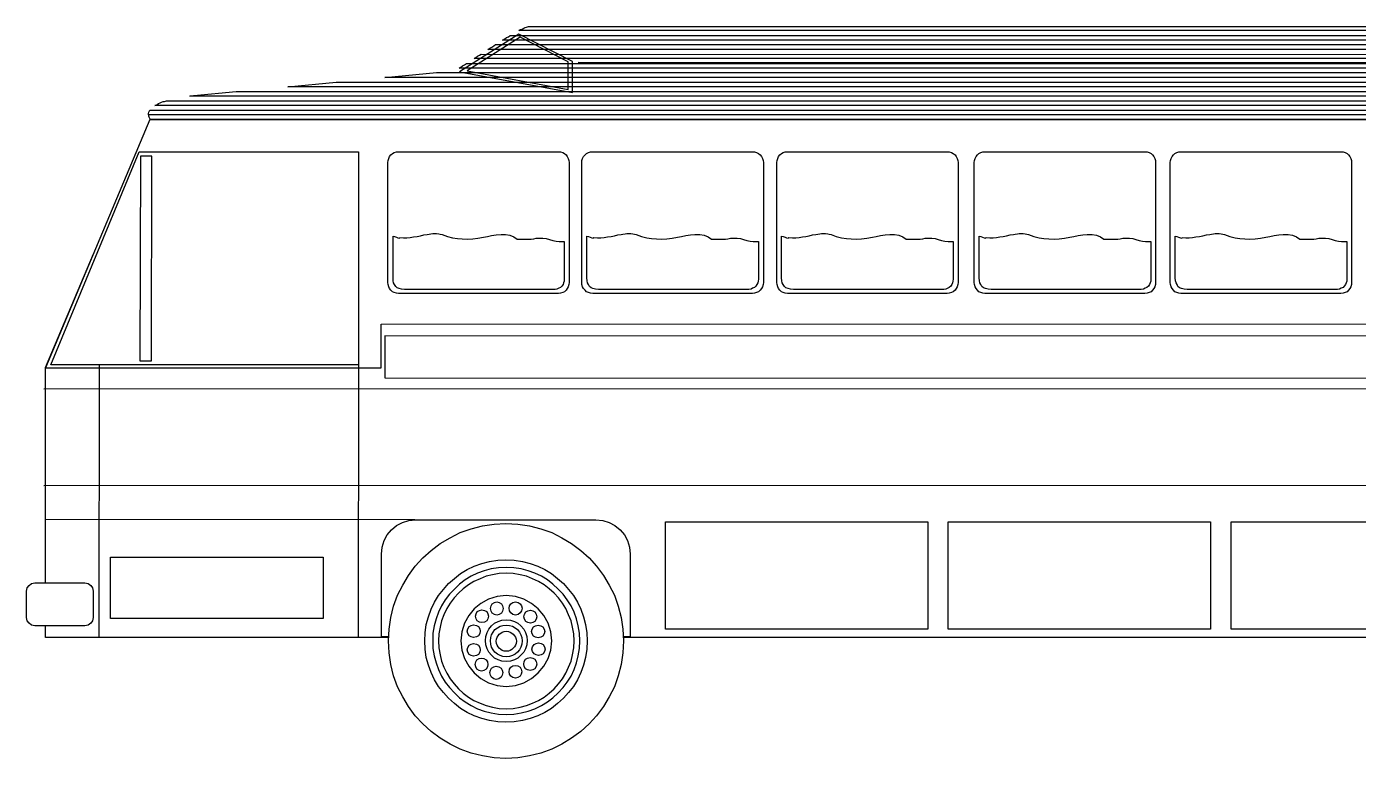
# Model space of a CAD drawing. Extents: x -356 to 837, y -399 to 518.
# Drawn here: x -356 to 286, y 165 to 518 of the extents above; entities that cross this region are included whole.
import ezdxf

# ---------------------------------------------------------------- set-up
doc = ezdxf.new("R2010")
doc.units = 0
doc.header["$LTSCALE"] = 25
doc.layers.add('5', color=7, linetype='CONTINUOUS')
doc.layers.add('7', color=7, linetype='CONTINUOUS')

msp = doc.modelspace()

# ---------------------------------------------------------------- linework, layer by layer
at = {"layer": '5', "linetype": 'CONTINUOUS'}
msp.add_lwpolyline([(829.31, 368.93), (-183.58, 369.07), (-183.58, 348.9), (832.11, 348.61), (829.31, 368.93)], dxfattribs=at)
at = {"layer": '7', "linetype": 'CONTINUOUS'}
for points in [[(-147.51, 496.57), (-93.04, 486.55), (-93.04, 501.57), (-118.95, 514.68), (-147.51, 496.57)], [(-126.75, 511.88), (-125.72, 512.47), (-124.83, 513.06), (-123.95, 513.5), (-123.07, 514.09), (732.58, 514.09), (733.32, 513.5), (733.91, 513.06), (734.65, 512.47), (735.24, 511.88), (-126.75, 511.88)], [(-118.95, 516.45), (-118.07, 516.89), (-117.33, 517.18), (-116.59, 517.62), (-115.85, 517.92), (-115.27, 518.06), (-114.68, 518.21), (-114.24, 518.36), (-113.8, 518.36), (722.43, 518.36), (723.31, 518.36), (724.19, 518.21), (725.08, 518.06), (725.82, 517.92), (726.7, 517.62), (727.58, 517.18), (728.31, 516.89), (729.2, 516.45), (-118.95, 516.45)], [(-143.83, 497.01), (-95.1, 488.03), (-95.1, 501.43), (-118.21, 513.21), (-143.83, 497.01)], [(-133.81, 507.31), (-132.93, 507.91), (-131.9, 508.49), (-131.02, 509.08), (-130.14, 509.67), (737.74, 509.67), (738.48, 509.08), (739.21, 508.49), (739.95, 507.91), (740.68, 507.31), (-133.81, 507.31)], [(-140.44, 502.9), (-139.71, 503.49), (-138.82, 504.08), (-137.94, 504.52), (-137.06, 505.11), (743.78, 504.96), (744.66, 504.37), (745.69, 503.93), (746.57, 503.34), (747.6, 502.9), (-140.44, 502.9)], [(-90.24, 501.13), (746.13, 500.99)], [(-183.58, 493.77), (-158.7, 496.13), (770.42, 496.13), (771.46, 495.54), (772.63, 494.95), (773.66, 494.36), (774.69, 493.77), (-183.58, 493.77)], [(-147.66, 498.33), (-146.92, 498.77), (-146.04, 499.37), (-145.15, 499.96), (-144.12, 500.54), (759.38, 500.54), (760.12, 500.4), (760.85, 500.1), (761.59, 499.96), (762.48, 499.66), (763.21, 499.37), (764.09, 499.07), (764.83, 498.77), (765.71, 498.33), (-147.66, 498.33)], [(-230.39, 489.35), (-206.99, 491.56), (778.22, 491.56), (779.11, 490.98), (779.85, 490.53), (780.73, 489.94), (781.46, 489.35), (-230.39, 489.35)], [(-294.44, 480.23), (-293.85, 480.52), (-293.26, 480.81), (-292.67, 481.26), (-291.94, 481.55), (-291.2, 481.84), (-290.46, 482.14), (-289.73, 482.28), (-288.84, 482.58), (788.53, 482.58), (789.12, 482), (789.56, 481.4), (790, 480.81), (790.44, 480.23), (-294.44, 480.23)], [(-277.65, 484.79), (-277.21, 484.94), (-276.62, 484.94), (-276.18, 484.94), (-275.59, 485.08), (-255.28, 487), (784.26, 487), (784.85, 486.41), (785.44, 485.97), (786.03, 485.38), (786.62, 484.79), (-277.65, 484.79)], [(-297.53, 475.81), (-297.53, 476.4), (-297.38, 476.99), (-297.24, 477.43), (-296.94, 478.02), (791.77, 478.02), (791.92, 477.43), (792.21, 476.99), (792.36, 476.4), (792.51, 475.81), (-297.53, 475.81)], [(-297.53, 475.81), (-297.53, 475.22), (-297.38, 474.78), (-297.09, 474.19), (-296.79, 473.6), (792.8, 473.6), (792.8, 474.19), (792.66, 474.78), (792.66, 475.22), (792.51, 475.81), (-297.53, 475.81)], [(-347.15, 353.61), (-185.35, 353.61), (-185.35, 374.67), (830.49, 375.11), (828.58, 387.47), (792.95, 473.45), (-296.79, 473.6), (-347.15, 353.61)], [(-296.79, 473.45), (792.8, 473.6)], [(-296.79, 473.45), (792.8, 473.6)], [(-296.79, 473.45), (792.8, 473.6)], [(-296.65, 473.6), (-296.65, 473.6), (792.95, 473.6), (828.72, 387.62), (837.11, 331.97), (837.11, 223.48), (718.8, 223.48)], [(-301.95, 458), (-196.24, 458), (-196.24, 355.09), (-344.64, 355.09), (-301.95, 458)], [(-176.96, 458), (-99.81, 458), (-98.78, 457.85), (-97.75, 457.56), (-96.87, 457.11), (-96.13, 456.53), (-95.54, 455.64), (-95.1, 454.76), (-94.8, 453.73), (-94.65, 452.7), (-94.65, 394.84), (-94.8, 393.81), (-95.1, 392.77), (-95.54, 391.89), (-96.13, 391.16), (-96.87, 390.42), (-97.75, 389.98), (-98.78, 389.69), (-99.81, 389.54), (-176.96, 389.54), (-177.98, 389.69), (-179.01, 389.98), (-179.9, 390.42), (-180.63, 391.16), (-181.23, 391.89), (-181.67, 392.77), (-181.96, 393.81), (-182.11, 394.84), (-182.11, 452.7), (-181.96, 453.73), (-181.67, 454.76), (-181.23, 455.64), (-180.63, 456.53), (-179.9, 457.11), (-179.01, 457.56), (-177.98, 457.85), (-176.96, 458)], [(-83.32, 458), (-6.32, 458), (-5.29, 457.85), (-4.26, 457.56), (-3.38, 457.11), (-2.5, 456.53), (-1.9, 455.64), (-1.46, 454.76), (-1.17, 453.73), (-1.02, 452.7), (-1.02, 394.84), (-1.17, 393.81), (-1.46, 392.77), (-1.9, 391.89), (-2.5, 391.16), (-3.38, 390.42), (-4.26, 389.98), (-5.29, 389.69), (-6.32, 389.54), (-83.32, 389.54), (-84.35, 389.69), (-85.38, 389.98), (-86.26, 390.42), (-87, 391.16), (-87.74, 391.89), (-88.18, 392.77), (-88.47, 393.81), (-88.62, 394.84), (-88.62, 452.7), (-88.47, 453.73), (-88.18, 454.76), (-87.74, 455.64), (-87, 456.53), (-86.26, 457.11), (-85.38, 457.56), (-84.35, 457.85), (-83.32, 458)], [(10.61, 458), (87.61, 458), (88.64, 457.85), (89.67, 457.56), (90.55, 457.11), (91.44, 456.53), (92.02, 455.64), (92.47, 454.76), (92.76, 453.73), (92.91, 452.7), (92.91, 394.84), (92.76, 393.81), (92.47, 392.77), (92.02, 391.89), (91.44, 391.16), (90.55, 390.42), (89.67, 389.98), (88.64, 389.69), (87.61, 389.54), (10.61, 389.54), (9.58, 389.69), (8.55, 389.98), (7.67, 390.42), (6.93, 391.16), (6.34, 391.89), (5.9, 392.77), (5.6, 393.81), (5.45, 394.84), (5.45, 452.7), (5.6, 453.73), (5.9, 454.76), (6.34, 455.64), (6.93, 456.53), (7.67, 457.11), (8.55, 457.56), (9.58, 457.85), (10.61, 458)], [(105.86, 458), (183.01, 458), (184.04, 457.85), (185.07, 457.56), (185.95, 457.11), (186.69, 456.53), (187.28, 455.64), (187.72, 454.76), (188.01, 453.73), (188.16, 452.7), (188.16, 394.84), (188.01, 393.81), (187.72, 392.77), (187.28, 391.89), (186.69, 391.16), (185.95, 390.42), (185.07, 389.98), (184.04, 389.69), (183.01, 389.54), (105.86, 389.54), (104.83, 389.69), (103.8, 389.98), (102.92, 390.42), (102.18, 391.16), (101.59, 391.89), (101.15, 392.77), (100.86, 393.81), (100.71, 394.84), (100.71, 452.7), (100.86, 453.73), (101.15, 454.76), (101.59, 455.64), (102.18, 456.53), (102.92, 457.11), (103.8, 457.56), (104.83, 457.85), (105.86, 458)], [(200.38, 458), (277.52, 458), (278.55, 457.85), (279.58, 457.56), (280.46, 457.11), (281.2, 456.53), (281.79, 455.64), (282.23, 454.76), (282.52, 453.73), (282.67, 452.7), (282.67, 394.84), (282.52, 393.81), (282.23, 392.77), (281.79, 391.89), (281.2, 391.16), (280.46, 390.42), (279.58, 389.98), (278.55, 389.69), (277.52, 389.54), (200.38, 389.54), (199.35, 389.69), (198.32, 389.98), (197.44, 390.42), (196.7, 391.16), (196.11, 391.89), (195.67, 392.77), (195.37, 393.81), (195.23, 394.84), (195.23, 452.7), (195.37, 453.73), (195.67, 454.76), (196.11, 455.64), (196.7, 456.53), (197.44, 457.11), (198.32, 457.56), (199.35, 457.85), (200.38, 458)], [(-301.36, 455.79), (-301.65, 357), (-296.06, 357), (-295.91, 455.79), (-301.36, 455.79)], [(-179.6, 417.21), (-178.87, 417.07), (-177.98, 416.77), (-177.25, 416.48), (-176.51, 416.33), (-176.36, 416.63), (-174.6, 416.48), (-172.98, 416.48), (-171.36, 416.63), (-169.74, 416.92), (-167.98, 417.07), (-166.35, 417.36), (-164.74, 417.8), (-163.11, 418.1), (-162.23, 418.24), (-161.35, 418.4), (-160.47, 418.54), (-159.43, 418.54), (-158.55, 418.54), (-157.52, 418.4), (-156.78, 418.24), (-155.9, 417.95), (-153.4, 417.07), (-150.89, 416.48), (-148.54, 416.04), (-146.18, 415.89), (-143.68, 415.74), (-141.18, 415.89), (-138.68, 416.18), (-136.03, 416.77), (-134.11, 417.07), (-132.05, 417.51), (-129.84, 417.8), (-127.49, 418.1), (-125.28, 417.95), (-123.22, 417.65), (-121.31, 416.92), (-119.68, 415.74), (-118.51, 415.74), (-117.33, 415.74), (-116.3, 415.74), (-115.12, 415.74), (-113.94, 415.74), (-112.91, 415.74), (-111.73, 415.89), (-110.56, 416.18), (-108.94, 416.33), (-107.32, 416.33), (-105.7, 416.04), (-104.08, 415.6), (-102.61, 415.16), (-100.99, 414.86), (-99.51, 414.71), (-97.89, 414.71), (-97.6, 414.57), (-97.45, 414.57), (-97.31, 414.71), (-97.16, 414.71), (-97.01, 414.71), (-97.01, 396.45), (-97.01, 395.57), (-97.31, 394.69), (-97.6, 393.81), (-98.19, 393.07), (-98.78, 392.48), (-99.66, 392.04), (-100.55, 391.6), (-101.43, 391.45), (-174.01, 391.45), (-175.48, 391.6), (-176.66, 391.89), (-177.54, 392.33), (-178.28, 392.93), (-178.87, 393.81), (-179.31, 394.69), (-179.46, 395.72), (-179.6, 397.04), (-179.6, 417.21)], [(-86.12, 417.21), (-85.38, 417.07), (-84.5, 416.77), (-83.76, 416.48), (-83.02, 416.33), (-82.73, 416.63), (-80.96, 416.48), (-79.35, 416.48), (-77.72, 416.63), (-76.11, 416.92), (-74.48, 417.07), (-72.87, 417.36), (-71.25, 417.8), (-69.63, 418.1), (-68.74, 418.24), (-67.71, 418.4), (-66.83, 418.54), (-65.8, 418.54), (-64.92, 418.54), (-63.89, 418.4), (-63.15, 418.24), (-62.27, 417.95), (-59.76, 417.07), (-57.26, 416.48), (-54.91, 416.04), (-52.55, 415.89), (-50.05, 415.74), (-47.54, 415.89), (-45.04, 416.18), (-42.39, 416.77), (-40.48, 417.07), (-38.42, 417.51), (-36.21, 417.8), (-34, 418.1), (-31.64, 417.95), (-29.58, 417.65), (-27.67, 416.92), (-26.05, 415.74), (-24.87, 415.74), (-23.7, 415.74), (-22.66, 415.74), (-21.49, 415.74), (-20.31, 415.74), (-19.28, 415.74), (-18.1, 415.89), (-16.92, 416.18), (-15.3, 416.33), (-13.68, 416.33), (-12.06, 416.04), (-10.59, 415.6), (-8.97, 415.16), (-7.35, 414.86), (-5.88, 414.71), (-4.26, 414.71), (-4.11, 414.57), (-3.97, 414.57), (-3.67, 414.71), (-3.53, 414.71), (-3.38, 414.71), (-3.38, 396.45), (-3.53, 395.57), (-3.67, 394.69), (-4.11, 393.81), (-4.7, 393.07), (-5.29, 392.48), (-6.17, 392.04), (-6.91, 391.6), (-7.94, 391.45), (-80.52, 391.45), (-81.99, 391.6), (-83.17, 391.89), (-84.06, 392.33), (-84.79, 392.93), (-85.38, 393.81), (-85.82, 394.69), (-85.97, 395.72), (-86.12, 397.04), (-86.12, 417.21)], [(7.81, 417.21), (8.55, 417.07), (9.43, 416.77), (10.16, 416.48), (10.91, 416.33), (11.2, 416.63), (12.96, 416.48), (14.59, 416.48), (16.2, 416.63), (17.82, 416.92), (19.44, 417.07), (21.06, 417.36), (22.68, 417.8), (24.3, 418.1), (25.18, 418.24), (26.21, 418.4), (27.1, 418.54), (28.13, 418.54), (29.01, 418.54), (30.04, 418.4), (30.78, 418.24), (31.66, 417.95), (34.16, 417.07), (36.67, 416.48), (39.02, 416.04), (41.38, 415.89), (43.88, 415.74), (46.38, 415.89), (48.89, 416.18), (51.54, 416.77), (53.45, 417.07), (55.51, 417.51), (57.72, 417.8), (59.93, 418.1), (62.29, 417.95), (64.34, 417.65), (66.26, 416.92), (67.88, 415.74), (69.05, 415.74), (70.24, 415.74), (71.27, 415.74), (72.44, 415.74), (73.62, 415.74), (74.65, 415.74), (75.83, 415.89), (77.01, 416.18), (78.63, 416.33), (80.25, 416.33), (81.86, 416.04), (83.34, 415.6), (84.96, 415.16), (86.57, 414.86), (88.05, 414.71), (89.67, 414.71), (89.81, 414.57), (89.96, 414.57), (90.26, 414.71), (90.4, 414.71), (90.55, 414.71), (90.55, 396.45), (90.4, 395.57), (90.26, 394.69), (89.81, 393.81), (89.37, 393.07), (88.64, 392.48), (87.9, 392.04), (87.02, 391.6), (85.99, 391.45), (13.55, 391.45), (12.08, 391.6), (10.91, 391.89), (9.87, 392.33), (9.14, 392.93), (8.55, 393.81), (8.11, 394.69), (7.96, 395.72), (7.81, 397.04), (7.81, 417.21)], [(103.06, 417.21), (103.8, 417.07), (104.69, 416.77), (105.42, 416.48), (106.16, 416.33), (106.45, 416.63), (108.22, 416.48), (109.84, 416.48), (111.46, 416.63), (113.08, 416.92), (114.7, 417.07), (116.31, 417.36), (117.94, 417.8), (119.55, 418.1), (120.44, 418.24), (121.47, 418.4), (122.35, 418.54), (123.38, 418.54), (124.26, 418.54), (125.3, 418.4), (126.03, 418.24), (126.92, 417.95), (129.42, 417.07), (131.92, 416.48), (134.28, 416.04), (136.63, 415.89), (139.14, 415.74), (141.64, 415.89), (144.14, 416.18), (146.79, 416.77), (148.7, 417.07), (150.77, 417.51), (152.97, 417.8), (155.18, 418.1), (157.54, 417.95), (159.6, 417.65), (161.51, 416.92), (163.13, 415.74), (164.31, 415.74), (165.49, 415.74), (166.52, 415.74), (167.7, 415.74), (168.87, 415.74), (169.9, 415.74), (171.08, 415.89), (172.26, 416.18), (173.88, 416.33), (175.5, 416.33), (177.12, 416.04), (178.59, 415.6), (180.21, 415.16), (181.83, 414.86), (183.3, 414.71), (184.92, 414.71), (185.22, 414.57), (185.36, 414.57), (185.51, 414.71), (185.66, 414.71), (185.81, 414.71), (185.81, 396.45), (185.81, 395.57), (185.51, 394.69), (185.22, 393.81), (184.63, 393.07), (183.89, 392.48), (183.15, 392.04), (182.27, 391.6), (181.24, 391.45), (108.81, 391.45), (107.33, 391.6), (106.16, 391.89), (105.13, 392.33), (104.39, 392.93), (103.8, 393.81), (103.36, 394.69), (103.21, 395.72), (103.06, 397.04), (103.06, 417.21)], [(197.58, 417.21), (198.32, 417.07), (199.2, 416.77), (200.08, 416.48), (200.82, 416.33), (200.97, 416.63), (202.74, 416.48), (204.35, 416.48), (205.98, 416.63), (207.59, 416.92), (209.36, 417.07), (210.98, 417.36), (212.6, 417.8), (214.22, 418.1), (215.1, 418.24), (215.99, 418.4), (216.87, 418.54), (217.9, 418.54), (218.78, 418.54), (219.81, 418.4), (220.55, 418.24), (221.43, 417.95), (223.94, 417.07), (226.44, 416.48), (228.79, 416.04), (231.15, 415.89), (233.65, 415.74), (236.16, 415.89), (238.66, 416.18), (241.3, 416.77), (243.22, 417.07), (245.28, 417.51), (247.48, 417.8), (249.7, 418.1), (252.05, 417.95), (254.11, 417.65), (256.02, 416.92), (257.65, 415.74), (258.82, 415.74), (260, 415.74), (261.03, 415.74), (262.21, 415.74), (263.39, 415.74), (264.42, 415.74), (265.6, 415.89), (266.77, 416.18), (268.39, 416.33), (270.01, 416.33), (271.63, 416.04), (273.25, 415.6), (274.72, 415.16), (276.34, 414.86), (277.81, 414.71), (279.43, 414.71), (279.73, 414.57), (279.88, 414.57), (280.02, 414.71), (280.17, 414.71), (280.32, 414.71), (280.32, 396.45), (280.32, 395.57), (280.02, 394.69), (279.73, 393.81), (279.14, 393.07), (278.55, 392.48), (277.66, 392.04), (276.78, 391.6), (275.9, 391.45), (203.32, 391.45), (201.85, 391.6), (200.67, 391.89), (199.64, 392.33), (198.91, 392.93), (198.47, 393.81), (198.03, 394.69), (197.73, 395.72), (197.58, 397.04), (197.58, 417.21)], [(-347.15, 249.83), (-347.15, 297.08), (-347.15, 353.91), (-324.03, 408.67), (-324.03, 408.67)], [(-321.23, 355.09), (-321.38, 223.48)], [(-196.24, 355.09), (-196.39, 223.48)], [(-348.03, 343.6), (835.2, 343.75)], [(-348.03, 343.6), (835.2, 343.75)], [(-348.03, 343.6), (835.2, 343.75)], [(-348.03, 296.93), (835.2, 297.08)], [(-348.03, 296.93), (835.2, 297.08)], [(-348.03, 296.93), (835.2, 297.08)], [(-168.86, 280.3), (-347.15, 280.44)], [(-181.71, 223.77), (-185.2, 223.77), (-185.2, 263.81), (-184.9, 267.19), (-183.87, 270.29), (-182.4, 273.08), (-180.34, 275.44), (-177.84, 277.5), (-175.04, 278.97), (-171.95, 280), (-168.56, 280.3)], [(-125.13, 278.53), (-119.39, 278.23), (-113.8, 277.35), (-108.35, 276.03), (-103.05, 274.12), (-98.19, 271.61), (-93.48, 268.81), (-89.06, 265.57), (-85.09, 261.9), (-81.41, 257.93), (-78.17, 253.51), (-75.37, 248.8), (-72.87, 243.94), (-70.95, 238.64), (-69.63, 233.19), (-68.74, 227.6), (-68.45, 221.85), (-68.74, 216.11), (-69.63, 210.52), (-70.95, 205.07), (-72.87, 199.77), (-75.37, 194.91), (-78.17, 190.2), (-81.41, 185.79), (-85.09, 181.81), (-89.06, 178.13), (-93.48, 174.89), (-98.19, 172.1), (-103.05, 169.59), (-108.35, 167.68), (-113.8, 166.35), (-119.39, 165.47), (-125.13, 165.17), (-130.87, 165.47), (-136.47, 166.35), (-141.91, 167.68), (-147.22, 169.59), (-152.07, 172.1), (-156.78, 174.89), (-161.2, 178.13), (-165.18, 181.81), (-168.86, 185.79), (-172.09, 190.2), (-174.89, 194.91), (-177.4, 199.77), (-179.31, 205.07), (-180.63, 210.52), (-181.52, 216.11), (-181.81, 221.85), (-181.52, 227.6), (-180.63, 233.19), (-179.31, 238.64), (-177.4, 243.94), (-174.89, 248.8), (-172.09, 253.51), (-168.86, 257.93), (-165.18, 261.9), (-161.2, 265.57), (-156.78, 268.81), (-152.07, 271.61), (-147.22, 274.12), (-141.91, 276.03), (-136.47, 277.35), (-130.87, 278.23), (-125.13, 278.53)], [(-168.56, 280.3), (-81.85, 280.3), (-78.46, 280), (-75.37, 278.97), (-72.57, 277.5), (-70.07, 275.44), (-68.01, 273.08), (-66.54, 270.29), (-65.5, 267.19), (-65.21, 263.81), (-65.21, 223.77), (-68.55, 223.77)], [(-48.28, 279.27), (78.33, 279.27), (78.33, 227.6), (-48.28, 227.6), (-48.28, 279.27)], [(88.05, 279.27), (214.66, 279.27), (214.66, 227.6), (88.05, 227.6), (88.05, 279.27)], [(224.52, 279.27), (351.13, 279.27), (351.13, 227.6), (224.52, 227.6), (224.52, 279.27)], [(-315.78, 262.34), (-213.32, 262.34), (-213.32, 232.75), (-315.78, 232.75), (-315.78, 262.34)], [(-125.13, 261.01), (-121.15, 260.86), (-117.18, 260.27), (-113.5, 259.24), (-109.82, 257.93), (-106.43, 256.3), (-103.19, 254.39), (-100.25, 252.03), (-97.45, 249.53), (-94.95, 246.73), (-92.6, 243.79), (-90.68, 240.55), (-89.06, 237.17), (-87.74, 233.49), (-86.7, 229.8), (-86.12, 225.83), (-85.97, 221.85), (-86.12, 217.88), (-86.7, 213.9), (-87.74, 210.23), (-89.06, 206.55), (-90.68, 203.16), (-92.6, 199.92), (-94.95, 196.98), (-97.45, 194.18), (-100.25, 191.67), (-103.19, 189.32), (-106.43, 187.4), (-109.82, 185.79), (-113.5, 184.46), (-117.18, 183.43), (-121.15, 182.84), (-125.13, 182.69), (-129.1, 182.84), (-133.08, 183.43), (-136.76, 184.46), (-140.44, 185.79), (-143.83, 187.4), (-147.06, 189.32), (-150.01, 191.67), (-152.81, 194.18), (-155.31, 196.98), (-157.67, 199.92), (-159.58, 203.16), (-161.2, 206.55), (-162.52, 210.23), (-163.55, 213.9), (-164.15, 217.88), (-164.29, 221.85), (-164.15, 225.83), (-163.55, 229.8), (-162.52, 233.49), (-161.2, 237.17), (-159.58, 240.55), (-157.67, 243.79), (-155.31, 246.73), (-152.81, 249.53), (-150.01, 252.03), (-147.06, 254.39), (-143.83, 256.3), (-140.44, 257.93), (-136.76, 259.24), (-133.08, 260.27), (-129.1, 260.86), (-125.13, 261.01)], [(-124.98, 257.34), (-128.66, 257.19), (-132.2, 256.6), (-135.58, 255.71), (-138.82, 254.54), (-141.91, 253.07), (-144.86, 251.3), (-147.51, 249.24), (-150.01, 246.88), (-152.37, 244.38), (-154.43, 241.73), (-156.2, 238.78), (-157.67, 235.7), (-158.84, 232.46), (-159.73, 229.07), (-160.32, 225.53), (-160.47, 221.85), (-160.32, 218.17), (-159.73, 214.64), (-158.84, 211.26), (-157.67, 208.02), (-156.2, 204.92), (-154.43, 201.98), (-152.37, 199.33), (-150.01, 196.82), (-147.51, 194.47), (-144.86, 192.41), (-141.91, 190.64), (-138.82, 189.17), (-135.58, 187.99), (-132.2, 187.11), (-128.66, 186.52), (-124.98, 186.37), (-121.31, 186.52), (-117.77, 187.11), (-114.38, 187.99), (-111.14, 189.17), (-108.05, 190.64), (-105.11, 192.41), (-102.46, 194.47), (-99.95, 196.82), (-97.6, 199.33), (-95.54, 201.98), (-93.77, 204.92), (-92.3, 208.02), (-91.12, 211.26), (-90.24, 214.64), (-89.65, 218.17), (-89.5, 221.85), (-89.65, 225.53), (-90.24, 229.07), (-91.12, 232.46), (-92.3, 235.7), (-93.77, 238.78), (-95.54, 241.73), (-97.6, 244.38), (-99.95, 246.88), (-102.46, 249.24), (-105.11, 251.3), (-108.05, 253.07), (-111.14, 254.54), (-114.38, 255.71), (-117.77, 256.6), (-121.31, 257.19), (-124.98, 257.34)], [(-124.98, 254.54), (-128.37, 254.39), (-131.61, 253.8), (-134.7, 253.07), (-137.64, 251.89), (-140.59, 250.56), (-143.24, 248.95), (-145.74, 247.03), (-148.1, 244.97), (-150.16, 242.61), (-152.07, 240.11), (-153.69, 237.46), (-155.02, 234.51), (-156.2, 231.57), (-156.93, 228.48), (-157.52, 225.24), (-157.67, 221.85), (-157.52, 218.47), (-156.93, 215.23), (-156.2, 212.14), (-155.02, 209.19), (-153.69, 206.25), (-152.07, 203.6), (-150.16, 201.09), (-148.1, 198.74), (-145.74, 196.68), (-143.24, 194.77), (-140.59, 193.15), (-137.64, 191.82), (-134.7, 190.64), (-131.61, 189.91), (-128.37, 189.32), (-124.98, 189.17), (-121.59, 189.32), (-118.36, 189.91), (-115.27, 190.64), (-112.32, 191.82), (-109.38, 193.15), (-106.73, 194.77), (-104.22, 196.68), (-101.87, 198.74), (-99.81, 201.09), (-97.89, 203.6), (-96.28, 206.25), (-94.95, 209.19), (-93.77, 212.14), (-93.04, 215.23), (-92.45, 218.47), (-92.3, 221.85), (-92.45, 225.24), (-93.04, 228.48), (-93.77, 231.57), (-94.95, 234.51), (-96.28, 237.46), (-97.89, 240.11), (-99.81, 242.61), (-101.87, 244.97), (-104.22, 247.03), (-106.73, 248.95), (-109.38, 250.56), (-112.32, 251.89), (-115.27, 253.07), (-118.36, 253.8), (-121.59, 254.39), (-124.98, 254.54)], [(-352.3, 249.83), (-328.15, 249.83), (-326.53, 249.53), (-325.36, 248.65), (-324.47, 247.47), (-324.18, 245.85), (-324.18, 233.19), (-324.47, 231.57), (-325.36, 230.39), (-326.53, 229.51), (-328.15, 229.22), (-352.3, 229.22), (-353.91, 229.51), (-355.1, 230.39), (-355.98, 231.57), (-356.27, 233.19), (-356.27, 245.85), (-355.98, 247.47), (-355.1, 248.65), (-353.91, 249.53), (-352.3, 249.83)], [(-124.98, 243.79), (-129.4, 243.35), (-133.52, 242.02), (-137.2, 239.97), (-140.44, 237.31), (-143.09, 234.07), (-145.15, 230.39), (-146.48, 226.27), (-146.92, 221.85), (-146.48, 217.44), (-145.15, 213.31), (-143.09, 209.63), (-140.44, 206.4), (-137.2, 203.75), (-133.52, 201.69), (-129.4, 200.36), (-124.98, 199.92), (-120.57, 200.36), (-116.44, 201.69), (-112.76, 203.75), (-109.53, 206.4), (-106.87, 209.63), (-104.82, 213.31), (-103.49, 217.44), (-103.05, 221.85), (-103.49, 226.27), (-104.82, 230.39), (-106.87, 234.07), (-109.53, 237.31), (-112.76, 239.97), (-116.44, 242.02), (-120.57, 243.35), (-124.98, 243.79)], [(-129.55, 240.7), (-128.37, 240.41), (-127.34, 239.82), (-126.75, 238.78), (-126.46, 237.46), (-126.75, 236.28), (-127.34, 235.25), (-128.37, 234.66), (-129.55, 234.37), (-130.73, 234.66), (-131.76, 235.25), (-132.34, 236.28), (-132.64, 237.46), (-132.34, 238.78), (-131.76, 239.82), (-130.73, 240.41), (-129.55, 240.7)], [(-117.33, 237.61), (-117.62, 236.43), (-118.21, 235.4), (-119.24, 234.66), (-120.57, 234.37), (-121.75, 234.66), (-122.78, 235.4), (-123.36, 236.43), (-123.66, 237.61), (-123.36, 238.78), (-122.78, 239.82), (-121.75, 240.41), (-120.57, 240.7), (-119.24, 240.41), (-118.21, 239.82), (-117.62, 238.78), (-117.33, 237.61)], [(-136.76, 236.87), (-135.44, 236.58), (-134.41, 235.99), (-133.81, 234.96), (-133.52, 233.78), (-133.81, 232.6), (-134.41, 231.57), (-135.44, 230.99), (-136.76, 230.69), (-137.94, 230.99), (-138.97, 231.57), (-139.56, 232.6), (-139.85, 233.78), (-139.56, 234.96), (-138.97, 235.99), (-137.94, 236.58), (-136.76, 236.87)], [(-124.98, 232.01), (-122.92, 231.87), (-121.01, 231.28), (-119.39, 230.39), (-117.92, 229.07), (-116.59, 227.6), (-115.71, 225.98), (-115.12, 224.06), (-114.97, 222), (-115.12, 219.94), (-115.71, 218.03), (-116.59, 216.41), (-117.92, 214.94), (-119.39, 213.61), (-121.01, 212.73), (-122.92, 212.14), (-124.98, 211.99), (-127.05, 212.14), (-128.96, 212.73), (-130.58, 213.61), (-132.05, 214.94), (-133.37, 216.41), (-134.26, 218.03), (-134.85, 219.94), (-135, 222), (-134.85, 224.06), (-134.26, 225.98), (-133.37, 227.6), (-132.05, 229.07), (-130.58, 230.39), (-128.96, 231.28), (-127.05, 231.87), (-124.98, 232.01)], [(-110.26, 233.49), (-110.56, 232.31), (-111.14, 231.28), (-112.17, 230.69), (-113.35, 230.39), (-114.53, 230.69), (-115.56, 231.28), (-116.15, 232.31), (-116.44, 233.49), (-116.15, 234.81), (-115.56, 235.84), (-114.53, 236.43), (-113.35, 236.73), (-112.17, 236.43), (-111.14, 235.84), (-110.56, 234.81), (-110.26, 233.49)], [(-181.73, 223.48), (-347.15, 223.48), (-347.15, 229.22)], [(-140.74, 229.66), (-139.41, 229.36), (-138.38, 228.77), (-137.79, 227.75), (-137.5, 226.56), (-137.79, 225.39), (-138.38, 224.36), (-139.41, 223.77), (-140.74, 223.48), (-141.91, 223.77), (-142.95, 224.36), (-143.54, 225.39), (-143.83, 226.56), (-143.54, 227.75), (-142.95, 228.77), (-141.91, 229.36), (-140.74, 229.66)], [(-124.98, 229.51), (-123.36, 229.36), (-122.04, 228.92), (-120.71, 228.19), (-119.54, 227.3), (-118.65, 226.12), (-117.92, 224.8), (-117.48, 223.48), (-117.33, 221.85), (-117.48, 220.24), (-117.92, 218.91), (-118.65, 217.58), (-119.54, 216.41), (-120.71, 215.53), (-122.04, 214.79), (-123.36, 214.35), (-124.98, 214.2), (-126.6, 214.35), (-127.93, 214.79), (-129.25, 215.53), (-130.43, 216.41), (-131.32, 217.58), (-132.05, 218.91), (-132.49, 220.24), (-132.64, 221.85), (-132.49, 223.48), (-132.05, 224.8), (-131.32, 226.12), (-130.43, 227.3), (-129.25, 228.19), (-127.93, 228.92), (-126.6, 229.36), (-124.98, 229.51)], [(-124.98, 226.56), (-123.95, 226.42), (-123.07, 226.12), (-122.34, 225.68), (-121.59, 225.09), (-121.01, 224.36), (-120.57, 223.62), (-120.27, 222.74), (-120.12, 221.71), (-120.27, 220.68), (-120.57, 219.79), (-121.01, 219.06), (-121.59, 218.32), (-122.34, 217.73), (-123.07, 217.29), (-123.95, 217), (-124.98, 216.85), (-126.02, 217), (-126.9, 217.29), (-127.63, 217.73), (-128.37, 218.32), (-128.96, 219.06), (-129.4, 219.79), (-129.69, 220.68), (-129.84, 221.71), (-129.69, 222.74), (-129.4, 223.62), (-128.96, 224.36), (-128.37, 225.09), (-127.63, 225.68), (-126.9, 226.12), (-126.02, 226.42), (-124.98, 226.56)], [(-106.43, 226.42), (-106.73, 225.24), (-107.32, 224.21), (-108.35, 223.62), (-109.67, 223.33), (-110.85, 223.62), (-111.88, 224.21), (-112.47, 225.24), (-112.76, 226.42), (-112.47, 227.6), (-111.88, 228.63), (-110.85, 229.22), (-109.67, 229.51), (-108.35, 229.22), (-107.32, 228.63), (-106.73, 227.6), (-106.43, 226.42)], [(-143.83, 217.58), (-143.54, 218.77), (-142.95, 219.79), (-141.91, 220.38), (-140.74, 220.68), (-139.41, 220.38), (-138.38, 219.79), (-137.79, 218.77), (-137.5, 217.58), (-137.79, 216.41), (-138.38, 215.38), (-139.41, 214.79), (-140.74, 214.5), (-141.91, 214.79), (-142.95, 215.38), (-143.54, 216.41), (-143.83, 217.58)], [(-109.38, 214.79), (-110.56, 215.08), (-111.59, 215.67), (-112.32, 216.7), (-112.61, 217.88), (-112.32, 219.06), (-111.59, 220.09), (-110.56, 220.68), (-109.38, 220.97), (-108.2, 220.68), (-107.17, 220.09), (-106.58, 219.06), (-106.29, 217.88), (-106.58, 216.7), (-107.17, 215.67), (-108.2, 215.08), (-109.38, 214.79)], [(489.17, 223.48), (-68.53, 223.48)], [(-140, 210.52), (-139.71, 211.7), (-139.12, 212.73), (-138.08, 213.31), (-136.91, 213.61), (-135.73, 213.31), (-134.7, 212.73), (-134.11, 211.7), (-133.81, 210.52), (-134.11, 209.34), (-134.7, 208.31), (-135.73, 207.57), (-136.91, 207.28), (-138.08, 207.57), (-139.12, 208.31), (-139.71, 209.34), (-140, 210.52)], [(-113.5, 207.57), (-114.68, 207.87), (-115.71, 208.46), (-116.3, 209.49), (-116.59, 210.67), (-116.3, 211.99), (-115.71, 213.02), (-114.68, 213.61), (-113.5, 213.9), (-112.17, 213.61), (-111.14, 213.02), (-110.56, 211.99), (-110.26, 210.67), (-110.56, 209.49), (-111.14, 208.46), (-112.17, 207.87), (-113.5, 207.57)], [(-132.93, 206.55), (-132.64, 207.72), (-132.05, 208.75), (-131.02, 209.34), (-129.84, 209.63), (-128.52, 209.34), (-127.49, 208.75), (-126.9, 207.72), (-126.6, 206.55), (-126.9, 205.36), (-127.49, 204.33), (-128.52, 203.6), (-129.84, 203.31), (-131.02, 203.6), (-132.05, 204.33), (-132.64, 205.36), (-132.93, 206.55)], [(-120.57, 203.89), (-121.75, 204.19), (-122.78, 204.78), (-123.36, 205.8), (-123.66, 206.99), (-123.36, 208.16), (-122.78, 209.19), (-121.75, 209.79), (-120.57, 210.08), (-119.39, 209.79), (-118.36, 209.19), (-117.77, 208.16), (-117.48, 206.99), (-117.77, 205.8), (-118.36, 204.78), (-119.39, 204.19), (-120.57, 203.89)]]:
    msp.add_lwpolyline(points, dxfattribs=at)

doc.saveas('drawing.dxf')
